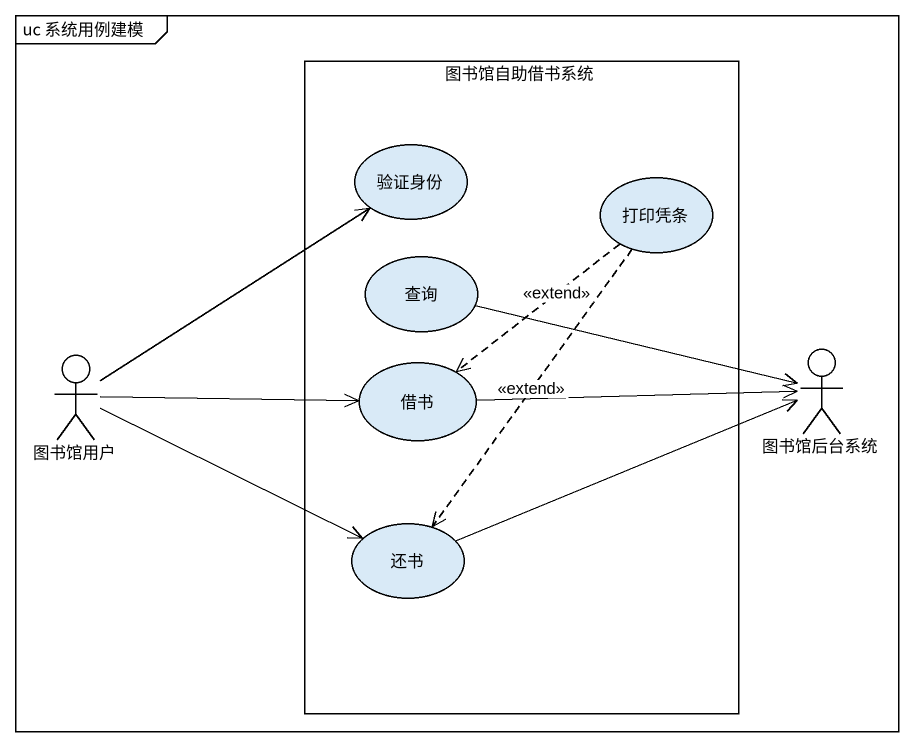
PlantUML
@startuml
mainframe uc 系统用例建模
rectangle 图书馆自助借书系统 {
  usecase 验证身份
  usecase 打印凭条
  usecase 查询
  usecase 借书
  usecase 还书
}
actor 图书馆用户
actor 图书馆后台系统
打印凭条 ..> 借书 : <<extend>>
打印凭条 ..> 还书 : <<extend>>
图书馆用户 -up-> 验证身份
图书馆用户 -right-> 借书
图书馆用户 -right-> 还书
图书馆后台系统 <-left- 查询
图书馆后台系统 <-left- 借书
图书馆后台系统 <-left- 还书
@enduml
